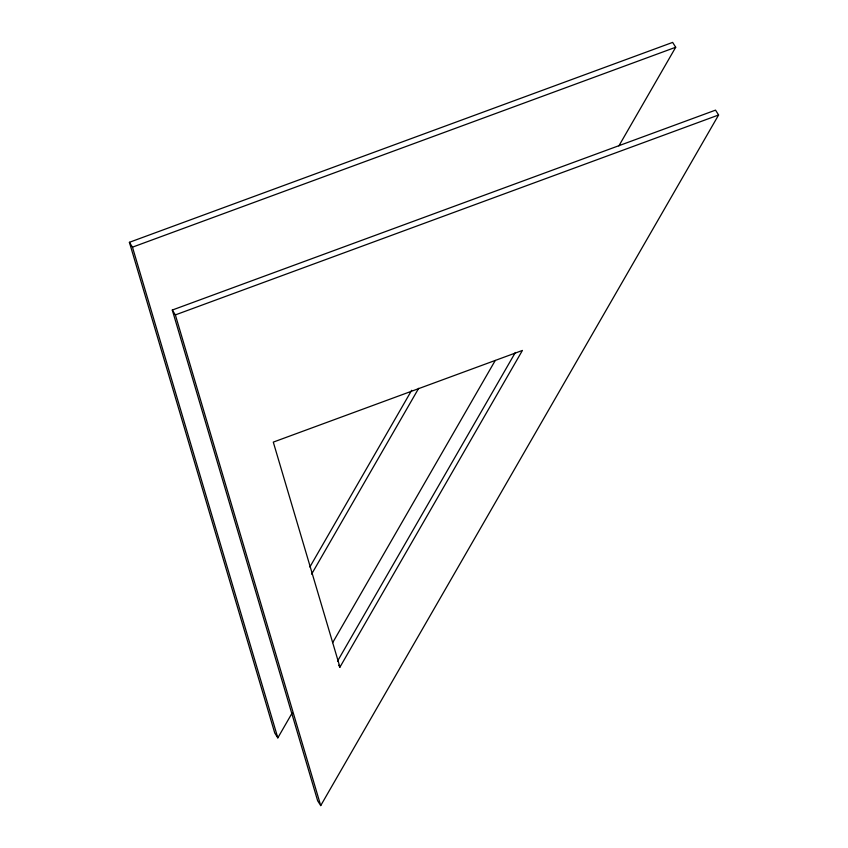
<?xml version="1.0" encoding="UTF-8"?>
<svg xmlns="http://www.w3.org/2000/svg" width="848" height="848" viewBox="0 0 848 848"><rect width="100%" height="100%" fill="white"/><g stroke="black" fill="none" stroke-linecap="round" stroke-linejoin="round"><path stroke-width="1.27" d="M309.859 567.015L411.662 390.303M311.598 574.16L418.7 388.278M618.87 145.92L675.708 47.255L672.644 42.4L129.405 242.305L274.752 733.001L277.826 737.866L292.369 712.627M332.681 642.646L495.274 360.442M337.536 661.133L515.372 352.471M339.942 667.143L522.41 350.447L273.289 442.115L339.942 667.143L338.712 665.203M320.714 805.6L718.595 114.999L715.532 110.134L172.292 310.039L317.64 800.745L320.714 805.6L175.356 314.905L172.292 310.039M129.405 242.305L132.468 247.16L675.708 47.255M175.356 314.905L718.595 114.999M132.468 247.16L277.826 737.866"/></g></svg>
